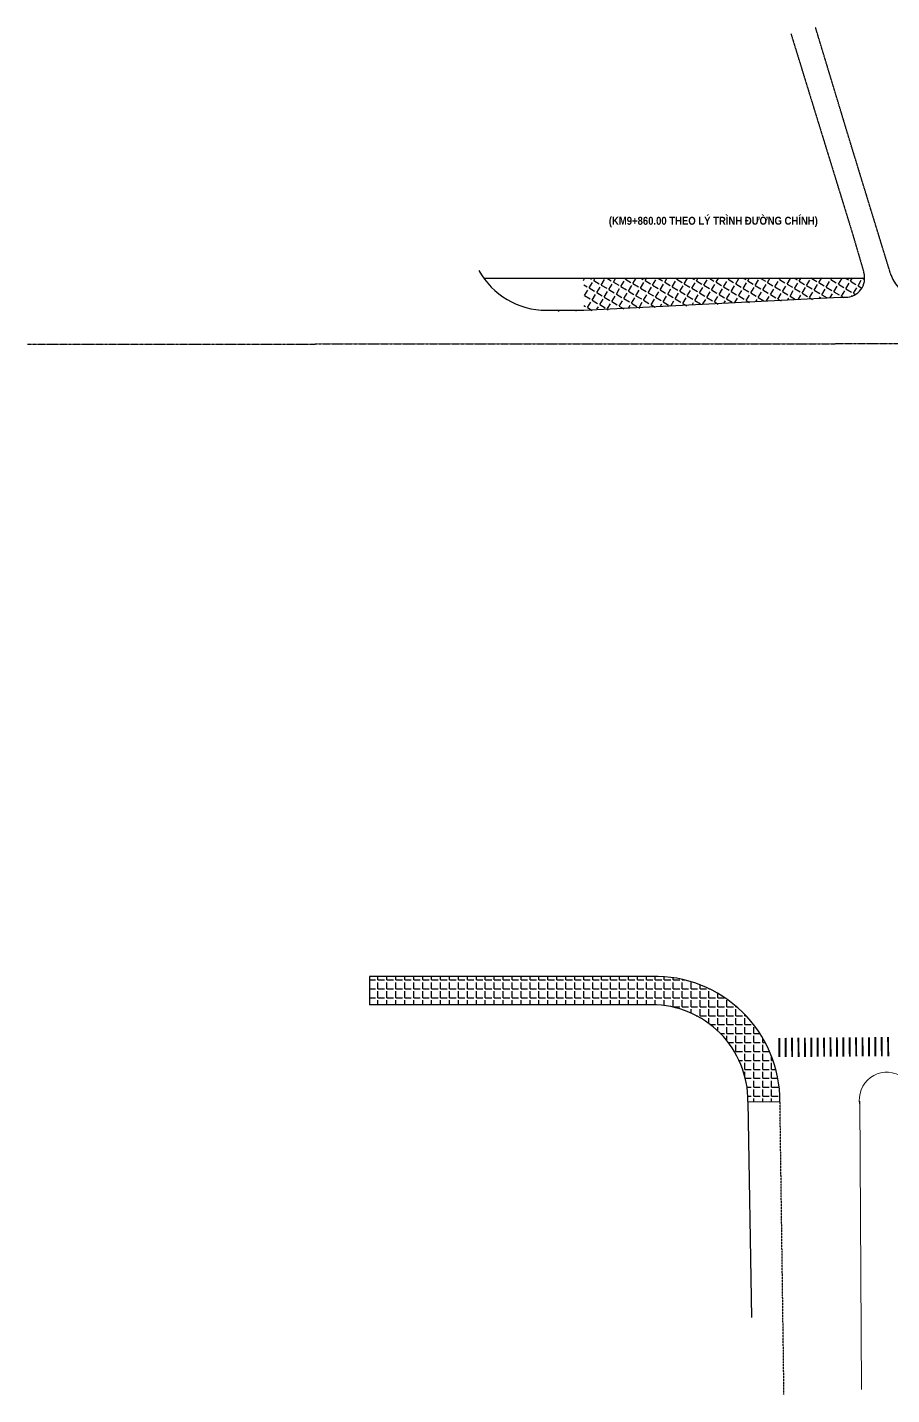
# Model space of a CAD drawing. Header units: millimetres. Extents: x -279082 to 374628, y -152794 to 60776.
# Drawn here: x -279082 to -144138, y -152794 to 60776 of the extents above; entities that cross this region are included whole.
import ezdxf

# ---------------------------------------------------------------- set-up
doc = ezdxf.new("R2010")
doc.units = ezdxf.units.MM
doc.header["$LTSCALE"] = 10
doc.linetypes.add('XREF-LSR PAVEMENT-HTP ONLY (Xref MB Ham rev10)$0$CENTER2', pattern=[1.125, 0.75, -0.125, 0.125, -0.125])
doc.linetypes.add('XREF-LSR PAVEMENT-HTP ONLY (Xref MB Ham rev10)$0$HIDDEN', pattern=[0.375, 0.25, -0.125])
for name, color, linetype in [('XREF-LSR PAVEMENT-HTP ONLY (Xref MB Ham rev10)$0$0-vach 7.3', 7, 'Continuous'), ('XREF-LSR PAVEMENT-HTP ONLY (Xref MB Ham rev10)$0$00-Mepduong', 3, 'Continuous'), ('XREF-LSR PAVEMENT-HTP ONLY (Xref MB Ham rev10)$0$1', 1, 'Continuous'), ('XREF-LSR PAVEMENT-HTP ONLY (Xref MB Ham rev10)$0$19.DUONGDO', 1, 'XREF-LSR PAVEMENT-HTP ONLY (Xref MB Ham rev10)$0$CENTER2'), ('XREF-LSR PAVEMENT-HTP ONLY (Xref MB Ham rev10)$0$3', 3, 'Continuous'), ('XREF-LSR PAVEMENT-HTP ONLY (Xref MB Ham rev10)$0$bhviahe', 40, 'Continuous'), ('XREF-LSR PAVEMENT-HTP ONLY (Xref MB Ham rev10)$0$DUONGCU', 32, 'XREF-LSR PAVEMENT-HTP ONLY (Xref MB Ham rev10)$0$HIDDEN'), ('XREF-LSR PAVEMENT-HTP ONLY (Xref MB Ham rev10)$0$MEPLE', 5, 'Continuous'), ('XREF-LSR PAVEMENT-HTP ONLY (Xref MB Ham rev10)$0$MEPVH', 4, 'Continuous'), ('XREF-LSR PAVEMENT-HTP ONLY (Xref MB Ham rev10)$0$VIAHE', 8, 'Continuous')]:
    doc.layers.add(name, color=color, linetype=linetype)
doc.layers.add('XREF-LSR PAVEMENT-HTP ONLY (Xref MB Ham rev10)$0$DaiPhanCach', color=2, linetype='Continuous', lineweight=13)
doc.styles.add('XREF-LSR PAVEMENT-HTP ONLY (Xref MB Ham rev10)$0$BR.VNI-Helve', font='', dxfattribs={"width": 0.85})
doc.styles.get('XREF-LSR PAVEMENT-HTP ONLY (Xref MB Ham rev10)$0$BR.VNI-Helve').set_extended_font_data('VNI-Helve', bold=True)

msp = doc.modelspace()

# ---------------------------------------------------------------- hatches: boundary and pattern name
at = {"layer": 'XREF-LSR PAVEMENT-HTP ONLY (Xref MB Ham rev10)$0$bhviahe', "extrusion": (-0.000153592, -1.23047e-15, 1)}
h = msp.add_hatch(dxfattribs=at)
h.set_pattern_fill('ANGLE', color=256, scale=200, angle=-31.12187, style=0)
h.set_pattern_definition([(3e-11, (-10604.3, -2e-06), (-8e-10, 1397), [1016, -381]), (90, (-10604.3, -2e-06), (-1397, -8e-10), [1016, -381])])
h.paths.add_polyline_path([(-166570, -107012), (-161570, -107050, 0.4226287), (-181577, -87469), (-225652, -87469), (-225652, -91899), (-181579, -91899, -0.416607)])
at = {"layer": 'XREF-LSR PAVEMENT-HTP ONLY (Xref MB Ham rev10)$0$VIAHE', "extrusion": (-0.000153592, -1.23047e-15, 1)}
h = msp.add_hatch(dxfattribs=at)
h.set_pattern_fill('ANGLE', color=256, scale=5000, angle=-31.12187, style=0)
h.set_pattern_definition([(328.87812664, (-1145878905.5, -711158317.9), (710.6827497, 1177.0960153), [1000, -375]), (58.87812664, (-1145878905.5, -711158317.9), (-1177.0960153, 710.6827497), [1000, -375])])
edge = h.paths.add_edge_path()
edge.add_line((-192181, 16594), (-198223, 16590))
edge.add_arc((-198062, 28589), 12000, 269.23329, 270.03703)
edge.add_line((-198055, 16589), (-192181, 16593))
edge.add_line((-192181, 16593), (-152183, 18619))
edge.add_line((-152183, 18619), (-151351, 18619))
edge.add_arc((-151353, 21619), 3000, 270.03703, 360.03703)
edge.add_line((-148353, 21621), (-192185, 21593))
edge.add_line((-192185, 21593), (-192181, 16594))

# ---------------------------------------------------------------- linework, layer by layer
at = {"layer": 'XREF-LSR PAVEMENT-HTP ONLY (Xref MB Ham rev10)$0$0-vach 7.3', "extrusion": (-0.000153592, -1.23047e-15, 1), "const_width": 300, "elevation": 9}
for points in [[(-161692, -97068), (-161668, -100068)], [(-160692, -97060), (-160668, -100060)], [(-159692, -97052), (-159668, -100052)], [(-158692, -97044), (-158669, -100044)], [(-157692, -97036), (-157669, -100036)], [(-156692, -97028), (-156669, -100028)], [(-155692, -97020), (-155669, -100020)], [(-154692, -97013), (-154669, -100013)], [(-153692, -97005), (-153669, -100005)], [(-152692, -96997), (-152669, -99997)], [(-151692, -96989), (-151669, -99989)], [(-150692, -96981), (-150669, -99981)], [(-149692, -96973), (-149669, -99973)], [(-148692, -96965), (-148669, -99965)], [(-147692, -96957), (-147669, -99957)], [(-146693, -96950), (-146669, -99950)], [(-145693, -96942), (-145669, -99942)], [(-144693, -96934), (-144669, -99934)]]:
    msp.add_lwpolyline(points, dxfattribs=at)
at = {"layer": 'XREF-LSR PAVEMENT-HTP ONLY (Xref MB Ham rev10)$0$00-Mepduong', "extrusion": (-0.000153592, -1.23047e-15, 1), "elevation": 9}
msp.add_lwpolyline([(-208579, 22809, 0.2737849), (-198055, 16589), (-192181, 16593), (-152183, 18619), (-151351, 18619, 0.5001175), (-148474, 22462)], format="xyb", dxfattribs=at)
at = {"layer": 'XREF-LSR PAVEMENT-HTP ONLY (Xref MB Ham rev10)$0$1', "extrusion": (-0.000153592, -1.23047e-15, 1), "elevation": 9}
msp.add_lwpolyline([(-144265, 22163, 0.3298108), (-139481, 18627), (-115281, 18642), (-115278, 18642), (-92180, 18650), (41619, 18693, 0.7218367), (43411, 24099)], format="xyb", dxfattribs=at)
for points in [[(-181577, -87469), (-225652, -87469)], [(-225652, -87469), (-225652, -91899)], [(-181579, -91899), (-225652, -91899)]]:
    msp.add_lwpolyline(points, dxfattribs=at)
at = {"layer": 'XREF-LSR PAVEMENT-HTP ONLY (Xref MB Ham rev10)$0$1', "extrusion": (-0.000153592, -1.23047e-15, 1)}
for centre, radius, start, end in [((-181088, -106980, 9), 19518, 359.79511, 91.43637), ((-181569, -106899, 9), 15000, 359.56872, 90.03652)]:
    msp.add_arc(centre, radius, start, end, dxfattribs=at)
at = {"layer": 'XREF-LSR PAVEMENT-HTP ONLY (Xref MB Ham rev10)$0$19.DUONGDO', "ltscale": 5, "extrusion": (-0.000153592, -1.23047e-15, 1), "elevation": 9}
msp.add_lwpolyline([(-279082, 11287), (-115276, 11392), (367796, 11548)], dxfattribs=at)
at = {"layer": 'XREF-LSR PAVEMENT-HTP ONLY (Xref MB Ham rev10)$0$3', "extrusion": (-0.000153592, -1.23047e-15, 1), "elevation": 9}
msp.add_lwpolyline([(-166570, -107012), (-166030, -140764)], dxfattribs=at)
at = {"layer": 'XREF-LSR PAVEMENT-HTP ONLY (Xref MB Ham rev10)$0$3', "extrusion": (-0.000153592, -1.23047e-15, 1)}
msp.add_arc((-181569, -106899, 9), 15000, 359.56872, 90.03652, dxfattribs=at)
at = {"layer": 'XREF-LSR PAVEMENT-HTP ONLY (Xref MB Ham rev10)$0$DaiPhanCach', "ltscale": 0.3, "extrusion": (-0.000153592, -1.23047e-15, 1), "elevation": 9}
msp.add_lwpolyline([(-149127, -106932), (-148846, -151972)], dxfattribs=at)
at = {"layer": 'XREF-LSR PAVEMENT-HTP ONLY (Xref MB Ham rev10)$0$DaiPhanCach', "ltscale": 0.3, "extrusion": (-0.000153592, -1.23047e-15, 1)}
msp.add_arc((-144864, -106754, 9), 4330, 359.09242, 190.39952, dxfattribs=at)
at = {"layer": 'XREF-LSR PAVEMENT-HTP ONLY (Xref MB Ham rev10)$0$DUONGCU', "ltscale": 10, "extrusion": (-0.000153592, -1.23047e-15, 1), "elevation": 9}
for points in [[(-144210, 21995), (-144265, 22163), (-150678, 43106), (-156025, 60776)], [(-159858, 59759), (-150276, 28619), (-148474, 22462)]]:
    msp.add_lwpolyline(points, dxfattribs=at)
at = {"layer": 'XREF-LSR PAVEMENT-HTP ONLY (Xref MB Ham rev10)$0$DUONGCU', "extrusion": (-0.000153592, 1.71632e-11, 1), "elevation": 9}
msp.add_lwpolyline([(-160947, -152794), (-161570, -107050)], dxfattribs=at)
at = {"layer": 'XREF-LSR PAVEMENT-HTP ONLY (Xref MB Ham rev10)$0$MEPLE', "ltscale": 0.01, "extrusion": (-0.000153592, -1.23047e-15, 1)}
msp.add_line((-166570, -107012, -17), (-161570, -107050, -16), dxfattribs=at)
at = {"layer": 'XREF-LSR PAVEMENT-HTP ONLY (Xref MB Ham rev10)$0$MEPLE', "ltscale": 0.01, "extrusion": (-0.000153592, -1.23047e-15, 1), "elevation": 9}
msp.add_lwpolyline([(-166570, -107012), (-166030, -140764)], dxfattribs=at)
at = {"layer": 'XREF-LSR PAVEMENT-HTP ONLY (Xref MB Ham rev10)$0$MEPVH', "extrusion": (-0.000153592, -1.23047e-15, 1), "elevation": 9}
msp.add_lwpolyline([(-207805, 21583), (-148353, 21621)], dxfattribs=at)

# ---------------------------------------------------------------- texts
at = {"layer": 'XREF-LSR PAVEMENT-HTP ONLY (Xref MB Ham rev10)$0$1', "extrusion": (-0.000153592, -1.23047e-15, 1), "insert": (-188297, 29554, -20), "char_height": 1250, "attachment_point": 7, "text_direction": (1, 0.000646, 0.000154), "style": 'XREF-LSR PAVEMENT-HTP ONLY (Xref MB Ham rev10)$0$BR.VNI-Helve'}
msp.add_mtext('(KM9+860.00 THEO LYÙ TRÌNH ÑÖÔØNG CHÍNH)', dxfattribs=at)

doc.saveas('drawing.dxf')
